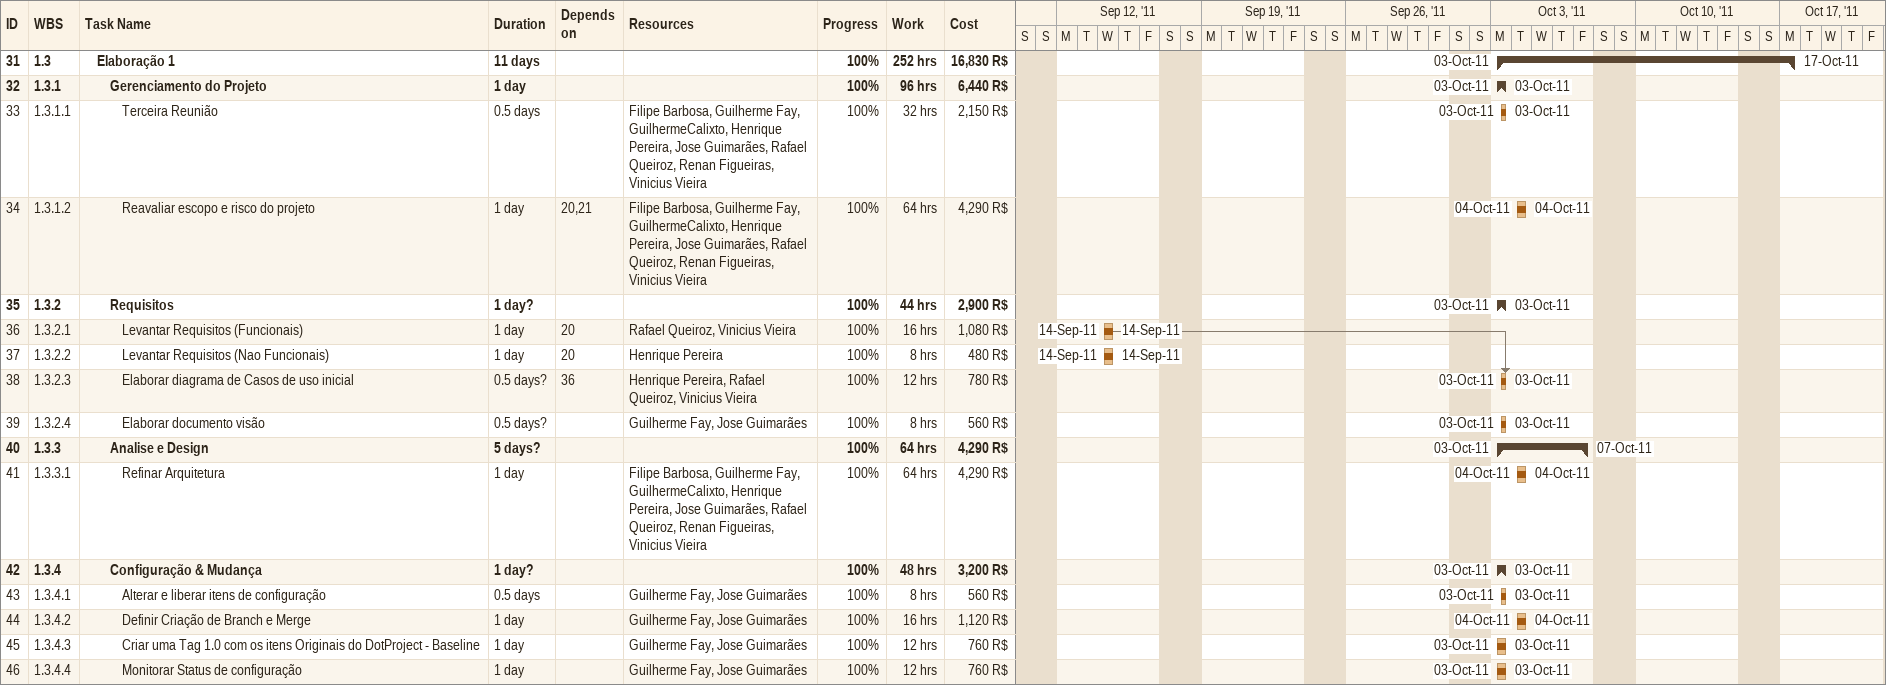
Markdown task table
| ID | WBS | Task | Duration | Start | Finish | Predecessors | Resources | % complete | Work (h) | Cost (R$) |
|---|---|---|---|---|---|---|---|---|---|---|
| 31 | 1.3 | **Elaboração 1** | 11d | 2011-10-03 | 2011-10-17 |  |  | 100 | 252 | 16830 |
| 32 | 1.3.1 | **Gerenciamento do Projeto** | 1d | 2011-10-03 | 2011-10-03 |  |  | 100 | 96 | 6440 |
| 33 | 1.3.1.1 | Terceira Reunião | 0.5d | 2011-10-03 | 2011-10-03 |  | Filipe Barbosa, Guilherme Fay, GuilhermeCalixto, Henrique Pereira, Jose Guimarães, Rafael Queiroz, Renan Figueiras, Vinicius Vieira | 100 | 32 | 2150 |
| 34 | 1.3.1.2 | Reavaliar escopo e risco do projeto | 1d | 2011-10-04 | 2011-10-04 | 20, 21 | Filipe Barbosa, Guilherme Fay, GuilhermeCalixto, Henrique Pereira, Jose Guimarães, Rafael Queiroz, Renan Figueiras, Vinicius Vieira | 100 | 64 | 4290 |
| 35 | 1.3.2 | **Requisitos** | 1d? | 2011-10-03 | 2011-10-03 |  |  | 100 | 44 | 2900 |
| 36 | 1.3.2.1 | Levantar Requisitos (Funcionais) | 1d | 2011-09-14 | 2011-09-14 | 20 | Rafael Queiroz, Vinicius Vieira | 100 | 16 | 1080 |
| 37 | 1.3.2.2 | Levantar Requisitos (Nao Funcionais) | 1d | 2011-09-14 | 2011-09-14 | 20 | Henrique Pereira | 100 | 8 | 480 |
| 38 | 1.3.2.3 | Elaborar diagrama de Casos de uso inicial | 0.5d? | 2011-10-03 | 2011-10-03 | 36 | Henrique Pereira, Rafael Queiroz, Vinicius Vieira | 100 | 12 | 780 |
| 39 | 1.3.2.4 | Elaborar documento visão | 0.5d? | 2011-10-03 | 2011-10-03 |  | Guilherme Fay, Jose Guimarães | 100 | 8 | 560 |
| 40 | 1.3.3 | **Analise e Design** | 5d? | 2011-10-03 | 2011-10-07 |  |  | 100 | 64 | 4290 |
| 41 | 1.3.3.1 | Refinar Arquitetura | 1d | 2011-10-04 | 2011-10-04 |  | Filipe Barbosa, Guilherme Fay, GuilhermeCalixto, Henrique Pereira, Jose Guimarães, Rafael Queiroz, Renan Figueiras, Vinicius Vieira | 100 | 64 | 4290 |
| 42 | 1.3.4 | **Configuração & Mudança** | 1d? | 2011-10-03 | 2011-10-03 |  |  | 100 | 48 | 3200 |
| 43 | 1.3.4.1 | Alterar e liberar itens de configuração | 0.5d | 2011-10-03 | 2011-10-03 |  | Guilherme Fay, Jose Guimarães | 100 | 8 | 560 |
| 44 | 1.3.4.2 | Definir Criação de Branch e Merge | 1d | 2011-10-04 | 2011-10-04 |  | Guilherme Fay, Jose Guimarães | 100 | 16 | 1120 |
| 45 | 1.3.4.3 | Criar uma Tag 1.0 com os itens Originais do DotProject - Baseline | 1d | 2011-10-03 | 2011-10-03 |  | Guilherme Fay, Jose Guimarães | 100 | 12 | 760 |
| 46 | 1.3.4.4 | Monitorar Status de configuração | 1d | 2011-10-03 | 2011-10-03 |  | Guilherme Fay, Jose Guimarães | 100 | 12 | 760 |
